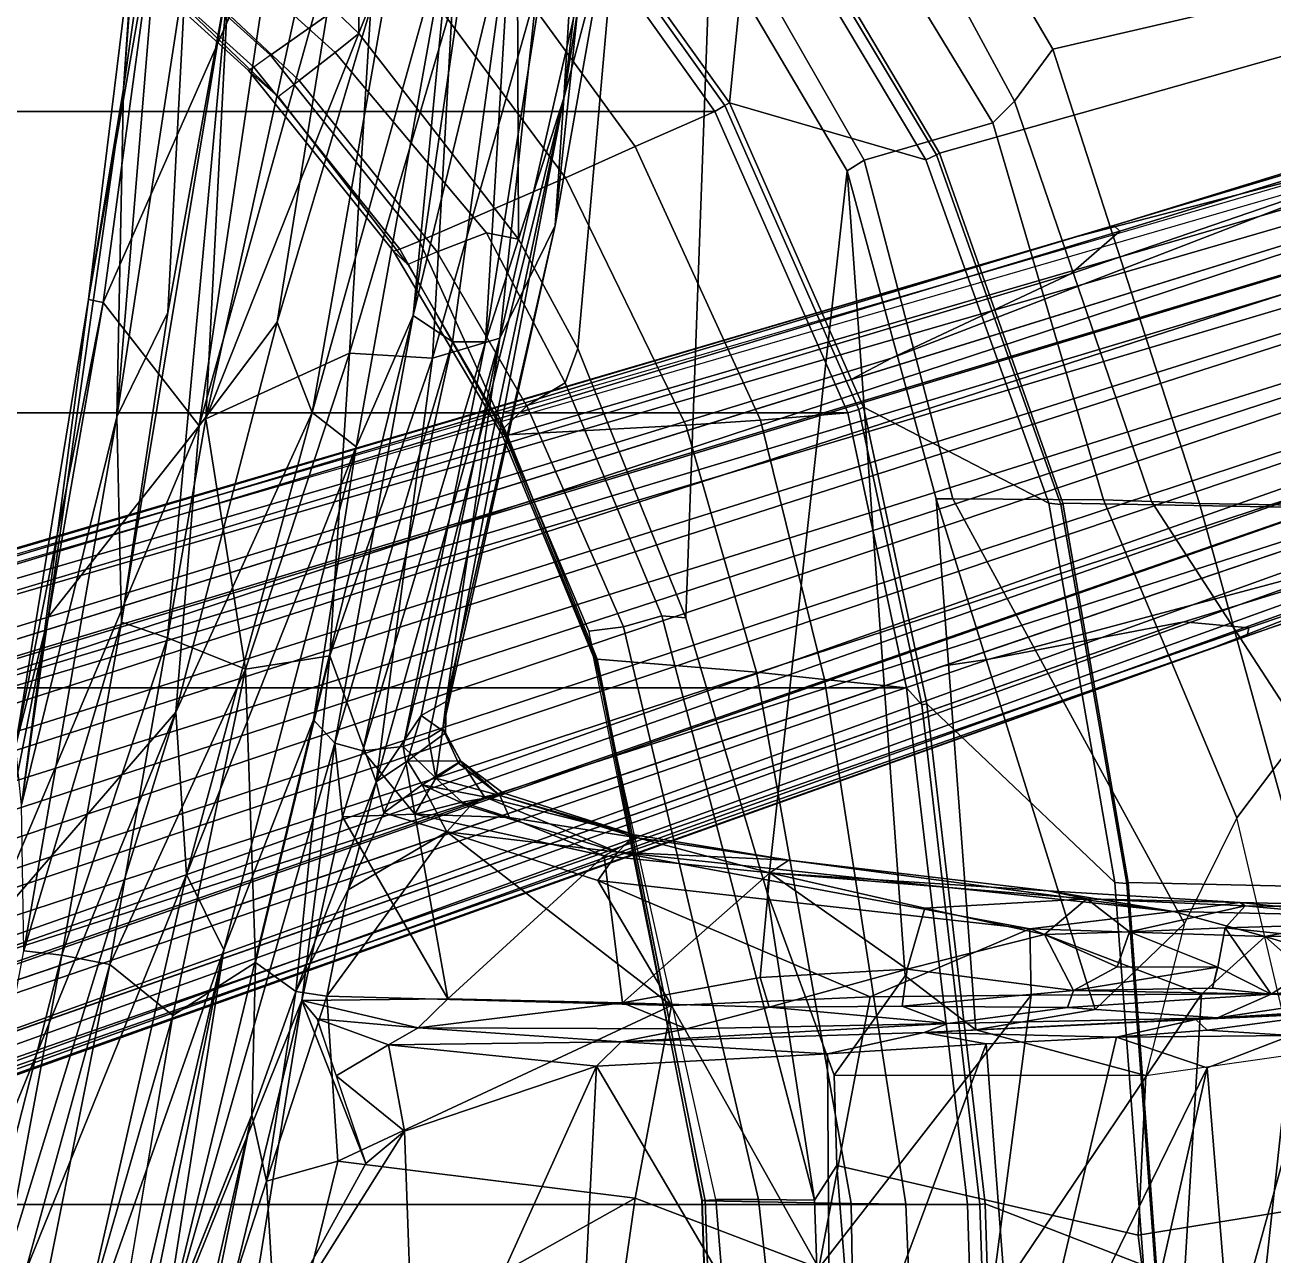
# Model space of a CAD drawing. Extents: x -14.5 to 14.5, y -12.2 to 16.5.
# Drawn here: x 6.492 to 9.949, y 0.867 to 4.273 of the extents above; entities that cross this region are included whole.
import ezdxf

# ---------------------------------------------------------------- set-up
doc = ezdxf.new("R2010")
doc.units = 0
doc.header["$MEASUREMENT"] = 0
for name, color, linetype in [('BASE', 253, 'Continuous'), ('FABRIC', 80, 'Continuous'), ('SEAT-CHASSIS', 253, 'Continuous'), ('SEAT-FRAME', 253, 'Continuous')]:
    doc.layers.add(name, color=color, linetype=linetype)

msp = doc.modelspace()

# ---------------------------------------------------------------- linework, layer by layer
at = {"layer": 'BASE'}
for points in [[(1.8056, 1.1079, 7.0339), (13.4938, 4.6436, 4.3934), (12.9834, 4.5899, 4.4664), (1.7533, 1.3264, 6.9168)], [(13.4925, 4.5277, 4.4344), (13.4938, 4.6436, 4.3934), (1.8056, 1.1079, 7.0339), (1.9523, 0.895, 7.085)], [(12.9834, 4.5899, 4.4664), (11.1579, 4.1057, 4.8039), (1.8899, 1.4063, 6.8442), (1.7533, 1.3264, 6.9168)], [(13.5515, 4.4038, 4.4405), (13.4925, 4.5277, 4.4344), (1.9523, 0.895, 7.085), (2.0197, 0.7853, 7.0973)], [(1.222, 0.7632, 4.5663), (12.3542, 4.423, 3.4417), (12.328, 4.2866, 3.356), (1.2637, 0.7159, 4.4404)], [(10.1613, 3.5437, 4.2331), (12.3542, 4.423, 3.4417), (1.222, 0.7632, 4.5663), (1.5852, 0.9892, 6.0103)], [(13.5515, 4.4038, 4.4405), (2.0197, 0.7853, 7.0973), (2.0956, 0.5519, 7.0973), (13.5519, 4.4026, 4.4405)], [(2.0956, 0.5519, 7.0973), (2.1056, 0.4235, 7.085), (13.577, 4.2677, 4.4344), (13.5519, 4.4026, 4.4405)], [(12.328, 4.2866, 3.356), (12.3551, 4.1518, 3.3008), (1.3389, 0.6206, 4.3723), (1.2637, 0.7159, 4.4404)], [(2.1056, 0.4235, 7.085), (2.112, 0.165, 7.0339), (13.6462, 4.1747, 4.3934), (13.577, 4.2677, 4.4344)], [(1.3389, 0.6206, 4.3723), (12.3551, 4.1518, 3.3008), (12.4004, 4.0291, 3.2861), (1.3935, 0.4528, 4.3723)], [(2.1981, -0.0425, 6.9168), (13.2017, 3.9181, 4.4664), (13.6462, 4.1747, 4.3934), (2.112, 0.165, 7.0339)], [(1.8899, 1.4063, 6.8442), (11.1579, 4.1057, 4.8039), (10.3987, 3.9255, 4.925), (1.8839, 1.4539, 6.7906)], [(1.3935, 0.4528, 4.3723), (12.4004, 4.0291, 3.2861), (12.4358, 3.9033, 3.3008), (1.448, 0.2849, 4.3723)], [(10.3753, 3.9213, 4.6919), (9.389, 3.5835, 4.902), (9.5247, 3.7019, 4.9223), (10.3657, 3.9612, 4.7335)], [(9.3923, 3.6833, 5.0656), (10.361, 3.9723, 4.8472), (10.3222, 3.9686, 4.7987), (9.5078, 3.7178, 4.9632)], [(9.3923, 3.6833, 5.0656), (10.1873, 3.8901, 4.9419), (10.361, 3.9723, 4.8472), (9.3923, 3.6833, 5.0656)], [(9.5247, 3.7019, 4.9223), (9.5078, 3.7178, 4.9632), (10.3222, 3.9686, 4.7987), (10.3657, 3.9612, 4.7335)], [(10.3987, 3.9255, 4.925), (1.8839, 1.4539, 6.7906), (1.8736, 1.4707, 6.7435), (10.1873, 3.8901, 4.9419)], [(2.1981, -0.0425, 6.9168), (2.3555, -0.0269, 6.8442), (11.4401, 3.2369, 4.8039), (13.2017, 3.9181, 4.4664)], [(8.8919, 3.3499, 4.9948), (10.3753, 3.9213, 4.6919), (10.1351, 3.7122, 4.6754), (8.7803, 3.2909, 4.9717)], [(8.8919, 3.3499, 4.9948), (8.8919, 3.3499, 4.9948), (9.389, 3.5835, 4.902), (10.3753, 3.9213, 4.6919)], [(12.4358, 3.9033, 3.3008), (12.4931, 3.7783, 3.356), (1.4431, 0.1637, 4.4404), (1.448, 0.2849, 4.3723)], [(1.8684, 1.4737, 6.6973), (1.8736, 1.4707, 6.7435), (10.1873, 3.8901, 4.9419), (9.3923, 3.6833, 5.0656)], [(1.4431, 0.1637, 4.4404), (12.4931, 3.7783, 3.356), (12.5945, 3.6833, 3.4417), (1.4372, 0.1008, 4.5663)], [(1.7203, 1.0954, 6.5155), (10.1351, 3.7122, 4.6754), (10.1721, 3.6408, 4.5612), (1.675, 1.0814, 6.3732)], [(9.5078, 3.7178, 4.9632), (3.0733, 1.8203, 6.4086), (1.8684, 1.4737, 6.6973), (9.3923, 3.6833, 5.0656)], [(4.0936, 2.1083, 6.1354), (3.0733, 1.8203, 6.4086), (9.5078, 3.7178, 4.9632), (4.6201, 2.2464, 5.9865)], [(4.6201, 2.2464, 5.9865), (9.5078, 3.7178, 4.9632), (9.5247, 3.7019, 4.9223), (4.5619, 2.2047, 5.9794)], [(4.5619, 2.2047, 5.9794), (9.5247, 3.7019, 4.9223), (9.389, 3.5835, 4.902), (5.6269, 2.4548, 5.7241)], [(12.5945, 3.6833, 3.4417), (10.3036, 3.1057, 4.2331), (1.8638, 0.1315, 6.0103), (1.4372, 0.1008, 4.5663)], [(10.1721, 3.6408, 4.5612), (10.1726, 3.586, 4.4356), (1.6792, 1.0333, 6.2321), (1.675, 1.0814, 6.3732)], [(1.6792, 1.0333, 6.2321), (10.1726, 3.586, 4.4356), (10.1613, 3.5437, 4.2331), (1.5852, 0.9892, 6.0103)], [(9.389, 3.5835, 4.902), (8.8919, 3.3499, 4.9948), (1.7533, 1.1584, 6.5345), (1.8648, 1.326, 6.5461)], [(1.7533, 1.1584, 6.5345), (8.8919, 3.3499, 4.9948), (8.7803, 3.2909, 4.9717), (1.7203, 1.0954, 6.5155)], [(2.3787, -0.0689, 6.7906), (10.72, 2.9364, 4.925), (11.4401, 3.2369, 4.8039), (2.3555, -0.0269, 6.8442)], [(1.8638, 0.1315, 6.0103), (10.3036, 3.1057, 4.2331), (10.3376, 3.0782, 4.4356), (1.9658, 0.151, 6.2321)], [(10.3376, 3.0782, 4.4356), (10.3694, 3.0335, 4.5612), (1.9907, 0.1097, 6.3732), (1.9658, 0.151, 6.2321)], [(1.9907, 0.1097, 6.3732), (10.3694, 3.0335, 4.5612), (10.3815, 2.954, 4.6754), (2.0356, 0.125, 6.5155)], [(9.0377, 2.4985, 4.9717), (10.3815, 2.954, 4.6754), (10.6987, 2.9261, 4.6919), (9.1627, 2.5164, 4.9948)], [(10.5282, 2.8407, 4.9419), (10.72, 2.9364, 4.925), (2.3787, -0.0689, 6.7906), (2.3802, -0.0885, 6.7435)], [(10.6987, 2.9261, 4.6919), (9.7022, 2.6196, 4.902), (9.1627, 2.5164, 4.9948)], [(10.7143, 2.8881, 4.7335), (9.8816, 2.6036, 4.9223), (9.7022, 2.6196, 4.902), (10.6987, 2.9261, 4.6919)], [(9.8772, 2.5808, 4.9632), (10.6835, 2.8566, 4.7987), (10.717, 2.8764, 4.8472), (9.7635, 2.5408, 5.0656)], [(9.7635, 2.5408, 5.0656), (10.717, 2.8764, 4.8472), (10.5282, 2.8407, 4.9419), (9.7635, 2.5408, 5.0656)], [(10.7143, 2.8881, 4.7335), (10.6835, 2.8566, 4.7987), (9.8772, 2.5808, 4.9632), (9.8816, 2.6036, 4.9223)], [(9.7635, 2.5408, 5.0656), (10.5282, 2.8407, 4.9419), (2.3802, -0.0885, 6.7435), (2.3778, -0.094, 6.6973)], [(9.1627, 2.5164, 4.9948), (9.7022, 2.6196, 4.902), (2.288, 0.0233, 6.5461), (2.0994, 0.0934, 6.5345)], [(5.9951, 1.3214, 5.7241), (9.7022, 2.6196, 4.902), (9.8816, 2.6036, 4.9223), (4.9865, 0.8977, 5.9794)], [(4.9865, 0.8977, 5.9794), (9.8816, 2.6036, 4.9223), (9.8772, 2.5808, 4.9632), (5.0581, 0.8983, 5.9865)], [(9.7635, 2.5408, 5.0656), (2.3778, -0.094, 6.6973), (3.5563, 0.3337, 6.4086), (9.8772, 2.5808, 4.9632)], [(5.0581, 0.8983, 5.9865), (9.8772, 2.5808, 4.9632), (3.5563, 0.3337, 6.4086), (4.5511, 0.7005, 6.1354)], [(2.0356, 0.125, 6.5155), (9.0377, 2.4985, 4.9717), (9.1627, 2.5164, 4.9948), (2.0994, 0.0934, 6.5345)]]:
    msp.add_3dface(points, dxfattribs=at)
at = {"layer": 'FABRIC'}
for points in [[(7.9159, 4.7159, 19.4146), (8.4025, 4.0328, 19.5618), (8.4305, 4.0502, 19.5299), (7.9342, 4.7445, 19.3806)], [(-8.4025, 4.0328, 19.5618), (8.4025, 4.0328, 19.5618), (7.9159, 4.7159, 19.4146), (-7.9159, 4.7159, 19.4146)], [(8.771, 3.199, 19.688), (8.8019, 3.2076, 19.656), (8.4305, 4.0502, 19.5299), (8.4025, 4.0328, 19.5618)], [(-8.4025, 4.0328, 19.5618), (-8.771, 3.199, 19.688), (8.771, 3.199, 19.688), (8.4025, 4.0328, 19.5618)], [(-8.9334, 2.4369, 19.7693), (8.9334, 2.4369, 19.7693), (8.771, 3.199, 19.688), (-8.771, 3.199, 19.688)], [(8.9761, 2.3906, 19.7422), (8.8019, 3.2076, 19.656), (8.771, 3.199, 19.688), (8.9334, 2.4369, 19.7693)], [(-8.9334, 2.4369, 19.7693), (-9.103, 1.0067, 19.8925), (9.103, 1.0067, 19.8925), (8.9334, 2.4369, 19.7693)], [(8.9761, 2.3906, 19.7422), (8.9334, 2.4369, 19.7693), (9.103, 1.0067, 19.8925), (9.1373, 1.0061, 19.8607)], [(-9.1419, -0.2199, 20), (9.1419, -0.2199, 20), (9.103, 1.0067, 19.8925), (-9.103, 1.0067, 19.8925)], [(9.1763, -0.2192, 19.968), (9.1373, 1.0061, 19.8607), (9.103, 1.0067, 19.8925), (9.1419, -0.2199, 20)]]:
    msp.add_3dface(points, dxfattribs=at)
at = {"layer": 'SEAT-CHASSIS'}
for points in [[(8.2032, 5.4644, 16.0664), (8.1928, 5.794, 16.156), (7.9846, 4.0699, 16.1781)], [(8.0552, 5.2209, 16.2125), (7.9846, 4.0699, 16.1781), (8.1928, 5.794, 16.156)], [(7.9846, 4.0699, 16.1781), (8.1031, 4.5207, 16.0487), (8.2032, 5.4644, 16.0664)], [(6.7652, 4.0973, 14.8542), (6.8049, 4.6244, 14.9826), (6.8535, 5.4014, 14.8705)], [(6.8535, 5.4014, 14.8705), (6.9015, 5.0605, 14.7529), (6.7652, 4.0973, 14.8542)], [(8.0552, 5.2209, 16.2125), (7.8398, 4.5922, 16.2489), (7.7676, 3.3951, 16.294)], [(7.7676, 3.3951, 16.294), (7.9846, 4.0699, 16.1781), (8.0552, 5.2209, 16.2125)], [(6.9015, 5.0605, 14.7529), (6.7466, 3.1879, 14.797), (6.7652, 4.0973, 14.8542)], [(6.9383, 4.4415, 14.7054), (6.7466, 3.1879, 14.797), (6.9015, 5.0605, 14.7529)], [(6.8049, 4.6244, 14.9826), (6.6686, 3.513, 15.0047), (6.8561, 4.5848, 15.1043)], [(6.6686, 3.513, 15.0047), (6.8049, 4.6244, 14.9826), (6.7652, 4.0973, 14.8542)], [(7.3773, 4.6035, 15.5436), (7.186, 4.584, 15.3452), (6.9751, 3.1627, 15.4495)], [(6.9751, 3.1627, 15.4495), (7.1908, 3.4495, 15.6245), (7.3773, 4.6035, 15.5436)], [(7.1908, 3.4495, 15.6245), (7.5341, 4.6032, 15.7859), (7.3773, 4.6035, 15.5436)], [(7.1908, 3.4495, 15.6245), (7.288, 3.1995, 15.8899), (7.5341, 4.6032, 15.7859)], [(7.6754, 4.5878, 16.1345), (7.5341, 4.6032, 15.7859), (7.288, 3.1995, 15.8899)], [(7.7327, 4.6021, 16.1969), (7.5674, 3.4685, 16.2858), (7.8398, 4.5922, 16.2489)], [(7.5674, 3.4685, 16.2858), (7.7327, 4.6021, 16.1969), (7.6754, 4.5878, 16.1345)], [(6.8561, 4.5848, 15.1043), (6.6686, 3.513, 15.0047), (6.7093, 3.5044, 15.1393)], [(6.8561, 4.5848, 15.1043), (6.7093, 3.5044, 15.1393), (7.186, 4.584, 15.3452)], [(6.7093, 3.5044, 15.1393), (6.9751, 3.1627, 15.4495), (7.186, 4.584, 15.3452)], [(7.4095, 3.1044, 16.2329), (7.6754, 4.5878, 16.1345), (7.288, 3.1995, 15.8899)], [(7.5674, 3.4685, 16.2858), (7.6754, 4.5878, 16.1345), (7.4095, 3.1044, 16.2329)], [(7.8398, 4.5922, 16.2489), (7.5674, 3.4685, 16.2858), (7.6766, 3.395, 16.3153)], [(7.8398, 4.5922, 16.2489), (7.6766, 3.395, 16.3153), (7.7676, 3.3951, 16.294)], [(7.2907, 4.5324, 14.7888), (6.9933, 3.182, 14.81), (7.0565, 4.4115, 14.6929)], [(7.2907, 4.5324, 14.7888), (7.4508, 4.3358, 14.9264), (6.9933, 3.182, 14.81)], [(8.0282, 4.3633, 15.782), (8.1031, 4.5207, 16.0487), (7.961, 3.7176, 16.0867)], [(7.961, 3.7176, 16.0867), (8.1031, 4.5207, 16.0487), (7.9846, 4.0699, 16.1781)], [(6.9383, 4.4415, 14.7054), (6.8884, 3.4765, 14.7477), (6.7466, 3.1879, 14.797)], [(6.8884, 3.4765, 14.7477), (6.9383, 4.4415, 14.7054), (7.0565, 4.4115, 14.6929)], [(6.8873, 2.5753, 14.8826), (6.7597, 2.6188, 14.8275), (7.0565, 4.4115, 14.6929)], [(6.8884, 3.4765, 14.7477), (7.0565, 4.4115, 14.6929), (6.7597, 2.6188, 14.8275)], [(6.9933, 3.182, 14.81), (6.8873, 2.5753, 14.8826), (7.0565, 4.4115, 14.6929)], [(7.6768, 4.3348, 15.1373), (7.9096, 4.3706, 15.4734), (7.6209, 3.3498, 15.4059)], [(7.8072, 3.4058, 15.7511), (7.6209, 3.3498, 15.4059), (7.9096, 4.3706, 15.4734)], [(7.9096, 4.3706, 15.4734), (8.0282, 4.3633, 15.782), (7.8072, 3.4058, 15.7511)], [(7.961, 3.7176, 16.0867), (7.8072, 3.4058, 15.7511), (8.0282, 4.3633, 15.782)], [(7.4508, 4.3358, 14.9264), (7.3909, 3.3643, 15.1047), (6.9933, 3.182, 14.81)], [(7.4508, 4.3358, 14.9264), (7.6768, 4.3348, 15.1373), (7.3909, 3.3643, 15.1047)], [(7.6768, 4.3348, 15.1373), (7.6209, 3.3498, 15.4059), (7.3909, 3.3643, 15.1047)], [(6.7466, 3.1879, 14.797), (6.4828, 2.1128, 14.9856), (6.7652, 4.0973, 14.8542)], [(6.7652, 4.0973, 14.8542), (6.4828, 2.1128, 14.9856), (6.6686, 3.513, 15.0047)], [(7.9846, 4.0699, 16.1781), (7.7676, 3.3951, 16.294), (7.5398, 2.2752, 16.4007)], [(7.9846, 4.0699, 16.1781), (7.5398, 2.2752, 16.4007), (7.6101, 2.2987, 16.342)], [(7.6101, 2.2987, 16.342), (7.6499, 2.3238, 16.2672), (7.9846, 4.0699, 16.1781)], [(7.961, 3.7176, 16.0867), (7.9846, 4.0699, 16.1781), (7.6499, 2.3238, 16.2672)], [(7.6499, 2.3238, 16.2672), (7.6587, 2.3994, 16.1505), (7.961, 3.7176, 16.0867)], [(7.961, 3.7176, 16.0867), (7.6587, 2.3994, 16.1505), (7.8072, 3.4058, 15.7511)], [(6.6686, 3.513, 15.0047), (6.4656, 2.276, 15.0906), (6.7093, 3.5044, 15.1393)], [(6.4656, 2.276, 15.0906), (6.6686, 3.513, 15.0047), (6.4828, 2.1128, 14.9856)], [(6.4656, 2.276, 15.0906), (6.5572, 2.634, 15.2024), (6.7093, 3.5044, 15.1393)], [(6.7093, 3.5044, 15.1393), (6.5572, 2.634, 15.2024), (6.9751, 3.1627, 15.4495)], [(6.8884, 3.4765, 14.7477), (6.7597, 2.6188, 14.8275), (6.7466, 3.1879, 14.797)], [(7.2914, 2.349, 16.369), (7.3506, 2.2839, 16.415), (7.5674, 3.4685, 16.2858)], [(7.4095, 3.1044, 16.2329), (7.2914, 2.349, 16.369), (7.5674, 3.4685, 16.2858)], [(7.3506, 2.2839, 16.415), (7.6766, 3.395, 16.3153), (7.5674, 3.4685, 16.2858)], [(7.1908, 3.4495, 15.6245), (6.9101, 2.3696, 15.6762), (7.288, 3.1995, 15.8899)], [(7.1908, 3.4495, 15.6245), (6.9751, 3.1627, 15.4495), (6.9101, 2.3696, 15.6762)], [(7.4279, 2.2631, 16.4319), (7.6766, 3.395, 16.3153), (7.3506, 2.2839, 16.415)], [(7.5398, 2.2752, 16.4007), (7.7676, 3.3951, 16.294), (7.4279, 2.2631, 16.4319)], [(7.4279, 2.2631, 16.4319), (7.7676, 3.3951, 16.294), (7.6766, 3.395, 16.3153)], [(7.4651, 2.1773, 15.7797), (7.8072, 3.4058, 15.7511), (7.59, 2.3607, 15.9555)], [(7.8072, 3.4058, 15.7511), (7.4651, 2.1773, 15.7797), (7.6209, 3.3498, 15.4059)], [(7.59, 2.3607, 15.9555), (7.8072, 3.4058, 15.7511), (7.6587, 2.3994, 16.1505)], [(7.3909, 3.3643, 15.1047), (7.1027, 2.4892, 15.0992), (6.9933, 3.182, 14.81)], [(7.3909, 3.3643, 15.1047), (7.3363, 2.5258, 15.3601), (7.1027, 2.4892, 15.0992)], [(7.3909, 3.3643, 15.1047), (7.6209, 3.3498, 15.4059), (7.3363, 2.5258, 15.3601)], [(7.4651, 2.1773, 15.7797), (7.3363, 2.5258, 15.3601), (7.6209, 3.3498, 15.4059)], [(6.7466, 3.1879, 14.797), (6.4892, 1.7092, 14.9728), (6.4828, 2.1128, 14.9856)], [(6.7597, 2.6188, 14.8275), (6.4892, 1.7092, 14.9728), (6.7466, 3.1879, 14.797)], [(6.9933, 3.182, 14.81), (7.1027, 2.4892, 15.0992), (6.8873, 2.5753, 14.8826)], [(7.288, 3.1995, 15.8899), (6.9101, 2.3696, 15.6762), (6.9394, 1.9204, 15.9649)], [(7.288, 3.1995, 15.8899), (6.9394, 1.9204, 15.9649), (7.4095, 3.1044, 16.2329)], [(6.9101, 2.3696, 15.6762), (6.9751, 3.1627, 15.4495), (6.3844, 1.7638, 15.2946)], [(6.5572, 2.634, 15.2024), (6.3844, 1.7638, 15.2946), (6.9751, 3.1627, 15.4495)], [(7.4095, 3.1044, 16.2329), (6.9394, 1.9204, 15.9649), (7.0431, 1.7119, 16.3297)], [(7.2914, 2.349, 16.369), (7.4095, 3.1044, 16.2329), (7.0431, 1.7119, 16.3297)], [(6.5572, 2.634, 15.2024), (6.4656, 2.276, 15.0906), (6.3844, 1.7638, 15.2946)], [(6.7597, 2.6188, 14.8275), (6.5945, 1.6971, 14.9493), (6.4892, 1.7092, 14.9728)], [(6.5945, 1.6971, 14.9493), (6.7597, 2.6188, 14.8275), (6.8873, 2.5753, 14.8826)], [(6.8873, 2.5753, 14.8826), (6.7273, 1.6707, 15.0171), (6.5945, 1.6971, 14.9493)], [(6.8873, 2.5753, 14.8826), (7.1027, 2.4892, 15.0992), (6.7273, 1.6707, 15.0171)], [(7.1027, 2.4892, 15.0992), (7.3363, 2.5258, 15.3601), (7.131, 1.6765, 15.4809)], [(7.2422, 1.5964, 15.7116), (7.131, 1.6765, 15.4809), (7.3363, 2.5258, 15.3601)], [(7.2422, 1.5964, 15.7116), (7.3363, 2.5258, 15.3601), (7.4651, 2.1773, 15.7797)], [(6.9019, 1.5295, 15.2526), (6.7273, 1.6707, 15.0171), (7.1027, 2.4892, 15.0992)], [(7.131, 1.6765, 15.4809), (6.9019, 1.5295, 15.2526), (7.1027, 2.4892, 15.0992)], [(7.6587, 2.3994, 16.1505), (7.6573, 2.3122, 16.1491), (7.59, 2.3607, 15.9555)], [(7.6573, 2.3122, 16.1491), (7.6587, 2.3994, 16.1505), (7.6499, 2.3238, 16.2672)], [(6.3844, 1.7638, 15.2946), (6.0584, 0.2797, 15.5071), (6.9101, 2.3696, 15.6762)], [(6.2476, 0.2155, 15.8591), (6.9101, 2.3696, 15.6762), (6.0584, 0.2797, 15.5071)], [(6.9394, 1.9204, 15.9649), (6.9101, 2.3696, 15.6762), (6.2476, 0.2155, 15.8591)], [(7.59, 2.3607, 15.9555), (7.5521, 2.2355, 15.904), (7.4651, 2.1773, 15.7797)], [(7.5521, 2.2355, 15.904), (7.59, 2.3607, 15.9555), (7.6573, 2.3122, 16.1491)], [(7.2914, 2.349, 16.369), (6.8698, 0.6035, 16.6449), (7.3506, 2.2839, 16.415)], [(7.0431, 1.7119, 16.3297), (6.8698, 0.6035, 16.6449), (7.2914, 2.349, 16.369)], [(7.6101, 2.2987, 16.342), (7.6299, 2.1872, 16.3929), (7.6499, 2.3238, 16.2672)], [(7.6931, 2.229, 16.2906), (7.6499, 2.3238, 16.2672), (7.6299, 2.1872, 16.3929)], [(7.6499, 2.3238, 16.2672), (7.6993, 2.2342, 16.1599), (7.6573, 2.3122, 16.1491)], [(7.6931, 2.229, 16.2906), (7.6993, 2.2342, 16.1599), (7.6499, 2.3238, 16.2672)], [(7.2594, 1.571, 16.5224), (7.3506, 2.2839, 16.415), (6.8698, 0.6035, 16.6449)], [(7.3506, 2.2839, 16.415), (7.2594, 1.571, 16.5224), (7.3721, 2.0804, 16.4538)], [(7.3506, 2.2839, 16.415), (7.3721, 2.0804, 16.4538), (7.4279, 2.2631, 16.4319)], [(7.6101, 2.2987, 16.342), (7.5398, 2.2752, 16.4007), (7.6299, 2.1872, 16.3929)], [(7.6993, 2.2342, 16.1599), (7.5521, 2.2355, 15.904), (7.6573, 2.3122, 16.1491)], [(7.4279, 2.2631, 16.4319), (7.3721, 2.0804, 16.4538), (7.5718, 2.0878, 16.4579)], [(7.5398, 2.2752, 16.4007), (7.4279, 2.2631, 16.4319), (7.5718, 2.0878, 16.4579)], [(7.5718, 2.0878, 16.4579), (7.6299, 2.1872, 16.3929), (7.5398, 2.2752, 16.4007)], [(7.4858, 2.0913, 15.8288), (7.4651, 2.1773, 15.7797), (7.5521, 2.2355, 15.904)], [(7.592, 2.169, 15.9274), (7.4858, 2.0913, 15.8288), (7.5521, 2.2355, 15.904)], [(7.5521, 2.2355, 15.904), (7.6993, 2.2342, 16.1599), (7.592, 2.169, 15.9274)], [(7.6993, 2.2342, 16.1599), (7.7648, 2.1353, 16.0911), (7.592, 2.169, 15.9274)], [(7.8079, 2.139, 16.3158), (7.6931, 2.229, 16.2906), (7.6299, 2.1872, 16.3929)], [(7.6993, 2.2342, 16.1599), (7.6931, 2.229, 16.2906), (7.8079, 2.139, 16.3158)], [(7.7648, 2.1353, 16.0911), (7.6993, 2.2342, 16.1599), (7.8158, 2.1464, 16.2145)], [(7.6993, 2.2342, 16.1599), (7.8079, 2.139, 16.3158), (7.8158, 2.1464, 16.2145)], [(7.7027, 2.1209, 16.4147), (7.6299, 2.1872, 16.3929), (7.5718, 2.0878, 16.4579)], [(7.8079, 2.139, 16.3158), (7.6299, 2.1872, 16.3929), (7.7027, 2.1209, 16.4147)], [(7.3871, 1.8776, 15.7761), (7.2422, 1.5964, 15.7116), (7.4651, 2.1773, 15.7797)], [(7.3871, 1.8776, 15.7761), (7.4651, 2.1773, 15.7797), (7.4858, 2.0913, 15.8288)], [(7.6609, 2.0381, 15.9101), (7.4858, 2.0913, 15.8288), (7.592, 2.169, 15.9274)], [(7.6609, 2.0381, 15.9101), (7.592, 2.169, 15.9274), (7.724, 2.1083, 16.0029)], [(7.7648, 2.1353, 16.0911), (7.724, 2.1083, 16.0029), (7.592, 2.169, 15.9274)], [(7.8158, 2.1464, 16.2145), (8.18, 2.0299, 16.285), (7.7648, 2.1353, 16.0911)], [(7.8158, 2.1464, 16.2145), (7.8079, 2.139, 16.3158), (8.18, 2.0299, 16.285)], [(7.8343, 2.0785, 16.4167), (7.7027, 2.1209, 16.4147), (7.5718, 2.0878, 16.4579)], [(7.7027, 2.1209, 16.4147), (7.8343, 2.0785, 16.4167), (7.8079, 2.139, 16.3158)], [(8.1344, 1.9824, 16.1072), (7.724, 2.1083, 16.0029), (7.7648, 2.1353, 16.0911)], [(8.1344, 1.9824, 16.1072), (7.7648, 2.1353, 16.0911), (8.18, 2.0299, 16.285)], [(7.8079, 2.139, 16.3158), (7.8343, 2.0785, 16.4167), (8.1892, 2.0216, 16.3997)], [(7.8079, 2.139, 16.3158), (8.1892, 2.0216, 16.3997), (8.18, 2.0299, 16.285)], [(7.6635, 1.5763, 16.5463), (7.3721, 2.0804, 16.4538), (7.2594, 1.571, 16.5224)], [(7.5718, 2.0878, 16.4579), (7.3721, 2.0804, 16.4538), (7.6635, 1.5763, 16.5463)], [(7.4858, 2.0913, 15.8288), (7.6609, 2.0381, 15.9101), (7.3871, 1.8776, 15.7761)], [(7.6635, 1.5763, 16.5463), (8.0969, 1.9716, 16.5295), (7.5718, 2.0878, 16.4579)], [(7.5718, 2.0878, 16.4579), (8.0969, 1.9716, 16.5295), (7.8343, 2.0785, 16.4167)], [(7.6609, 2.0381, 15.9101), (7.724, 2.1083, 16.0029), (8.1344, 1.9824, 16.1072)], [(7.8343, 2.0785, 16.4167), (8.0969, 1.9716, 16.5295), (8.1892, 2.0216, 16.3997)], [(8.2832, 1.5579, 16.0064), (7.3282, 1.5831, 15.7832), (7.6609, 2.0381, 15.9101)], [(7.3871, 1.8776, 15.7761), (7.6609, 2.0381, 15.9101), (7.3282, 1.5831, 15.7832)], [(8.0789, 1.9035, 16.0082), (8.2832, 1.5579, 16.0064), (7.6609, 2.0381, 15.9101)], [(8.1344, 1.9824, 16.1072), (8.0789, 1.9035, 16.0082), (7.6609, 2.0381, 15.9101)], [(8.1892, 2.0216, 16.3997), (8.0969, 1.9716, 16.5295), (8.5557, 1.9245, 16.6194)], [(8.18, 2.0299, 16.285), (8.6082, 1.9598, 16.43), (8.1344, 1.9824, 16.1072)], [(8.1892, 2.0216, 16.3997), (8.6082, 1.9598, 16.43), (8.18, 2.0299, 16.285)], [(8.1892, 2.0216, 16.3997), (8.5557, 1.9245, 16.6194), (8.6082, 1.9598, 16.43)], [(7.6635, 1.5763, 16.5463), (8.1471, 1.5646, 16.6171), (8.0969, 1.9716, 16.5295)], [(9.2751, 1.7702, 16.403), (8.0789, 1.9035, 16.0082), (8.1344, 1.9824, 16.1072)], [(8.5557, 1.9245, 16.6194), (8.0969, 1.9716, 16.5295), (8.1471, 1.5646, 16.6171)], [(8.6082, 1.9598, 16.43), (9.6735, 1.8174, 16.6862), (8.1344, 1.9824, 16.1072)], [(9.6735, 1.8174, 16.6862), (9.2751, 1.7702, 16.403), (8.1344, 1.9824, 16.1072)], [(9.3259, 1.8754, 16.6981), (8.6082, 1.9598, 16.43), (8.5557, 1.9245, 16.6194)], [(9.6735, 1.8174, 16.6862), (8.6082, 1.9598, 16.43), (9.3259, 1.8754, 16.6981)], [(6.2476, 0.2155, 15.8591), (6.6116, 0.4847, 16.3184), (6.9394, 1.9204, 15.9649)], [(7.0431, 1.7119, 16.3297), (6.9394, 1.9204, 15.9649), (6.6116, 0.4847, 16.3184)], [(9.2751, 1.7702, 16.403), (8.8328, 1.582, 16.1725), (8.0789, 1.9035, 16.0082)], [(8.8328, 1.582, 16.1725), (8.2832, 1.5579, 16.0064), (8.0789, 1.9035, 16.0082)], [(8.1471, 1.5646, 16.6171), (8.5285, 1.6349, 16.673), (8.5557, 1.9245, 16.6194)], [(8.5557, 1.9245, 16.6194), (8.5285, 1.6349, 16.673), (8.9358, 1.6586, 16.782)], [(8.5557, 1.9245, 16.6194), (8.9358, 1.6586, 16.782), (8.985, 1.8273, 16.7531)], [(9.4332, 1.853, 16.8367), (9.3259, 1.8754, 16.6981), (8.5557, 1.9245, 16.6194)], [(8.5557, 1.9245, 16.6194), (8.985, 1.8273, 16.7531), (9.4332, 1.853, 16.8367)], [(7.3282, 1.5831, 15.7832), (7.2422, 1.5964, 15.7116), (7.3871, 1.8776, 15.7761)], [(9.3259, 1.8754, 16.6981), (9.8566, 1.8429, 16.9237), (9.6735, 1.8174, 16.6862)], [(9.4332, 1.853, 16.8367), (9.8566, 1.8429, 16.9237), (9.3259, 1.8754, 16.6981)], [(9.4332, 1.853, 16.8367), (8.985, 1.8273, 16.7531), (9.3162, 1.7541, 16.897)], [(9.3162, 1.7541, 16.897), (9.5518, 1.7611, 16.9908), (9.4332, 1.853, 16.8367)], [(9.5518, 1.7611, 16.9908), (9.8722, 1.8334, 17.0331), (9.4332, 1.853, 16.8367)], [(9.8722, 1.8334, 17.0331), (9.8566, 1.8429, 16.9237), (9.4332, 1.853, 16.8367)], [(9.8162, 1.773, 17.1213), (9.8722, 1.8334, 17.0331), (9.5518, 1.7611, 16.9908)], [(9.6735, 1.8174, 16.6862), (9.8566, 1.8429, 16.9237), (10.2203, 1.806, 17.0722)], [(10.3622, 1.7886, 17.5223), (9.8722, 1.8334, 17.0331), (9.8162, 1.773, 17.1213)], [(10.2203, 1.806, 17.0722), (9.8566, 1.8429, 16.9237), (10.4359, 1.8293, 17.3681)], [(10.4359, 1.8293, 17.3681), (9.8566, 1.8429, 16.9237), (9.8722, 1.8334, 17.0331)], [(9.8722, 1.8334, 17.0331), (10.3622, 1.7886, 17.5223), (10.4163, 1.825, 17.4678)], [(9.8722, 1.8334, 17.0331), (10.4163, 1.825, 17.4678), (10.4359, 1.8293, 17.3681)], [(8.985, 1.8273, 16.7531), (8.9358, 1.6586, 16.782), (9.3162, 1.7541, 16.897)], [(9.2751, 1.7702, 16.403), (9.6735, 1.8174, 16.6862), (9.927, 1.7487, 16.7661)], [(10.2203, 1.806, 17.0722), (9.927, 1.7487, 16.7661), (9.6735, 1.8174, 16.6862)], [(10.2203, 1.806, 17.0722), (10.5748, 1.7512, 17.3154), (9.927, 1.7487, 16.7661)], [(9.2751, 1.7702, 16.403), (9.2792, 1.586, 16.3565), (8.8328, 1.582, 16.1725)], [(9.7508, 1.5887, 16.6092), (9.2792, 1.586, 16.3565), (9.2751, 1.7702, 16.403)], [(9.927, 1.7487, 16.7661), (9.7508, 1.5887, 16.6092), (9.2751, 1.7702, 16.403)], [(9.5518, 1.7611, 16.9908), (9.7961, 1.6636, 17.1748), (9.8162, 1.773, 17.1213)], [(9.7961, 1.6636, 17.1748), (9.9434, 1.589, 17.3283), (9.8162, 1.773, 17.1213)], [(10.3622, 1.7886, 17.5223), (9.8162, 1.773, 17.1213), (10.17, 1.736, 17.4209)], [(9.8162, 1.773, 17.1213), (9.9434, 1.589, 17.3283), (10.17, 1.736, 17.4209)], [(8.9358, 1.6586, 16.782), (9.3967, 1.5995, 16.9842), (9.3162, 1.7541, 16.897)], [(9.5518, 1.7611, 16.9908), (9.3162, 1.7541, 16.897), (9.5176, 1.6647, 17.0153)], [(9.3967, 1.5995, 16.9842), (9.5176, 1.6647, 17.0153), (9.3162, 1.7541, 16.897)], [(9.5176, 1.6647, 17.0153), (9.7961, 1.6636, 17.1748), (9.5518, 1.7611, 16.9908)], [(9.927, 1.7487, 16.7661), (10.1047, 1.5906, 16.8473), (9.7508, 1.5887, 16.6092)], [(10.5748, 1.7512, 17.3154), (10.434, 1.5941, 17.1188), (9.927, 1.7487, 16.7661)], [(10.434, 1.5941, 17.1188), (10.1047, 1.5906, 16.8473), (9.927, 1.7487, 16.7661)], [(10.17, 1.736, 17.4209), (9.9434, 1.589, 17.3283), (10.2995, 1.6299, 17.6113)], [(6.4892, 1.7092, 14.9728), (6.5945, 1.6971, 14.9493), (6.1966, 0.1426, 15.225)], [(6.2991, 0.1169, 15.2352), (6.1966, 0.1426, 15.225), (6.5945, 1.6971, 14.9493)], [(6.7273, 1.6707, 15.0171), (6.2991, 0.1169, 15.2352), (6.5945, 1.6971, 14.9493)], [(6.6116, 0.4847, 16.3184), (6.438, -0.8756, 16.853), (7.0431, 1.7119, 16.3297)], [(6.5156, -0.8934, 16.9344), (7.0431, 1.7119, 16.3297), (6.438, -0.8756, 16.853)], [(6.8698, 0.6035, 16.6449), (7.0431, 1.7119, 16.3297), (6.5156, -0.8934, 16.9344)], [(6.9019, 1.5295, 15.2526), (6.2336, -0.7952, 15.497), (6.7273, 1.6707, 15.0171)], [(6.7273, 1.6707, 15.0171), (6.2336, -0.7952, 15.497), (6.2991, 0.1169, 15.2352)], [(7.131, 1.6765, 15.4809), (7.2422, 1.5964, 15.7116), (7.1207, 1.2551, 15.7038)], [(9.5176, 1.6647, 17.0153), (9.3967, 1.5995, 16.9842), (9.7952, 1.6636, 17.1743)], [(9.7814, 1.6052, 17.2008), (9.7952, 1.6636, 17.1743), (9.3967, 1.5995, 16.9842)], [(9.7814, 1.6052, 17.2008), (9.9434, 1.589, 17.3283), (9.7961, 1.6636, 17.1748)], [(8.5285, 1.6349, 16.673), (8.1471, 1.5646, 16.6171), (8.5532, 1.5532, 16.721)], [(8.9353, 1.6586, 16.7818), (8.5285, 1.6349, 16.673), (8.5532, 1.5532, 16.721)], [(8.9353, 1.6586, 16.7818), (8.5532, 1.5532, 16.721), (8.9217, 1.5553, 16.8356)], [(9.3967, 1.5995, 16.9842), (8.9358, 1.6586, 16.782), (8.9217, 1.5553, 16.8356)], [(10.2995, 1.6299, 17.6113), (9.9434, 1.589, 17.3283), (10.1562, 1.5765, 17.5497)], [(7.161, 1.071, 15.7918), (7.1207, 1.2551, 15.7038), (7.2427, 1.5961, 15.7121)], [(7.161, 1.071, 15.7918), (7.2427, 1.5961, 15.7121), (7.3282, 1.5831, 15.7832)], [(9.3793, 1.5518, 17.029), (9.3967, 1.5995, 16.9842), (8.9217, 1.5553, 16.8356)], [(9.3967, 1.5995, 16.9842), (9.3793, 1.5518, 17.029), (9.9434, 1.589, 17.3283)], [(9.3967, 1.5995, 16.9842), (9.9434, 1.589, 17.3283), (9.7814, 1.6052, 17.2008)], [(9.6519, -0.0399, 16.7762), (9.7508, 1.5887, 16.6092), (10.1047, 1.5906, 16.8473)], [(10.1047, 1.5906, 16.8473), (10.0125, -0.0135, 16.9926), (9.6519, -0.0399, 16.7762)], [(6.7691, -0.4416, 16.8833), (7.0826, 0.4773, 16.7045), (7.2594, 1.571, 16.5224)], [(6.8698, 0.6035, 16.6449), (6.7691, -0.4416, 16.8833), (7.2594, 1.571, 16.5224)], [(7.4359, 1.1204, 16.6093), (7.2594, 1.571, 16.5224), (7.0826, 0.4773, 16.7045)], [(7.3589, 1.1266, 15.8486), (7.161, 1.071, 15.7918), (7.3282, 1.5831, 15.7832)], [(7.5811, 1.4953, 16.6044), (7.6635, 1.5763, 16.5463), (7.2594, 1.571, 16.5224)], [(7.3013, 1.5205, 16.5396), (7.5811, 1.4953, 16.6044), (7.2594, 1.571, 16.5224)], [(7.4359, 1.1204, 16.6093), (7.3013, 1.5205, 16.5396), (7.2594, 1.571, 16.5224)], [(7.3589, 1.1266, 15.8486), (7.3282, 1.5831, 15.7832), (8.2832, 1.5579, 16.0064)], [(7.3589, 1.1266, 15.8486), (8.2832, 1.5579, 16.0064), (8.1823, 1.0242, 16.0446)], [(7.5811, 1.4953, 16.6044), (8.1471, 1.5646, 16.6171), (7.6635, 1.5763, 16.5463)], [(8.1471, 1.5646, 16.6171), (7.5811, 1.4953, 16.6044), (8.3248, 1.4925, 16.7527)], [(8.3248, 1.4925, 16.7527), (8.5532, 1.5532, 16.721), (8.1471, 1.5646, 16.6171)], [(8.1823, 1.0242, 16.0446), (8.2832, 1.5579, 16.0064), (8.6911, 0.8304, 16.2228)], [(8.6911, 0.8304, 16.2228), (8.2832, 1.5579, 16.0064), (8.8328, 1.582, 16.1725)], [(8.8328, 1.582, 16.1725), (9.2792, 1.586, 16.3565), (8.6911, 0.8304, 16.2228)], [(9.1652, 0.7204, 16.4275), (8.6911, 0.8304, 16.2228), (9.2792, 1.586, 16.3565)], [(9.7508, 1.5887, 16.6092), (9.6519, -0.0407, 16.7763), (9.1652, 0.7204, 16.4275)], [(9.1652, 0.7204, 16.4275), (9.2792, 1.586, 16.3565), (9.7508, 1.5887, 16.6092)], [(9.9434, 1.589, 17.3283), (9.3793, 1.5518, 17.029), (9.7947, 1.5231, 17.4043)], [(10.1562, 1.5765, 17.5497), (9.9434, 1.589, 17.3283), (9.7947, 1.5231, 17.4043)], [(10.654, 1.5758, 18.2847), (10.1562, 1.5765, 17.5497), (9.7947, 1.5231, 17.4043)], [(9.7947, 1.5231, 17.4043), (10.1204, 1.5363, 17.8918), (10.654, 1.5758, 18.2847)], [(6.9019, 1.5295, 15.2526), (6.6608, 0.1047, 15.6319), (6.2336, -0.7952, 15.497)], [(8.3248, 1.4925, 16.7527), (9.0479, 1.5076, 16.9604), (8.5532, 1.5532, 16.721)], [(9.0479, 1.5076, 16.9604), (8.9217, 1.5553, 16.8356), (8.5532, 1.5532, 16.721)], [(8.9217, 1.5553, 16.8356), (9.0479, 1.5076, 16.9604), (9.3793, 1.5518, 17.029)], [(9.7947, 1.5231, 17.4043), (8.9831, 1.4831, 17.1254), (9.7355, 1.5186, 17.529)], [(8.9831, 1.4831, 17.1254), (9.7947, 1.5231, 17.4043), (9.0479, 1.5076, 16.9604)], [(9.0479, 1.5076, 16.9604), (9.7947, 1.5231, 17.4043), (9.3793, 1.5518, 17.029)], [(10.1204, 1.5363, 17.8918), (9.7947, 1.5231, 17.4043), (9.7355, 1.5186, 17.529)], [(9.7667, 1.4891, 17.6187), (10.1204, 1.5363, 17.8918), (9.7355, 1.5186, 17.529)], [(9.7667, 1.4891, 17.6187), (9.9989, 1.4743, 17.8285), (10.1204, 1.5363, 17.8918)], [(7.3543, 1.3631, 16.567), (7.4992, 1.4488, 16.615), (7.3013, 1.5205, 16.5396)], [(7.3013, 1.5205, 16.5396), (7.4992, 1.4488, 16.615), (7.5811, 1.4953, 16.6044)], [(7.5811, 1.4953, 16.6044), (7.4992, 1.4488, 16.615), (8.1433, 1.457, 16.8108)], [(8.1433, 1.457, 16.8108), (8.3248, 1.4925, 16.7527), (7.5811, 1.4953, 16.6044)], [(9.0479, 1.5076, 16.9604), (8.1433, 1.457, 16.8108), (8.9831, 1.4831, 17.1254)], [(9.0479, 1.5076, 16.9604), (8.3248, 1.4925, 16.7527), (8.1433, 1.457, 16.8108)], [(8.9831, 1.4831, 17.1254), (9.5152, 1.4701, 17.4505), (9.7355, 1.5186, 17.529)], [(9.7355, 1.5186, 17.529), (9.5152, 1.4701, 17.4505), (9.7667, 1.4891, 17.6187)], [(9.9989, 1.4743, 17.8285), (9.7667, 1.4891, 17.6187), (9.5152, 1.4701, 17.4505)], [(8.0748, 1.3898, 16.8188), (8.1433, 1.457, 16.8108), (7.4992, 1.4488, 16.615)], [(8.0748, 1.3898, 16.8188), (8.7147, 1.424, 17.0564), (8.1433, 1.457, 16.8108)], [(8.9831, 1.4831, 17.1254), (8.1433, 1.457, 16.8108), (8.7147, 1.424, 17.0564)], [(8.7147, 1.424, 17.0564), (9.1545, 1.4518, 17.2492), (8.9831, 1.4831, 17.1254)], [(9.5152, 1.4701, 17.4505), (8.9831, 1.4831, 17.1254), (9.1545, 1.4518, 17.2492)], [(9.5152, 1.4701, 17.4505), (9.1545, 1.4518, 17.2492), (9.241, 0.3122, 17.4732)], [(9.5152, 1.4701, 17.4505), (9.241, 0.3122, 17.4732), (9.7665, 1.3854, 17.638)], [(9.7665, 1.3854, 17.638), (9.9989, 1.4743, 17.8285), (9.5152, 1.4701, 17.4505)], [(9.9989, 1.4743, 17.8285), (9.7665, 1.3854, 17.638), (9.8621, 0.2125, 17.9052)], [(9.9989, 1.4743, 17.8285), (9.8621, 0.2125, 17.9052), (10.2976, 1.4139, 18.1833)], [(7.4992, 1.4488, 16.615), (7.3543, 1.3631, 16.567), (7.5438, 1.2096, 16.6433)], [(7.5438, 1.2096, 16.6433), (8.0748, 1.3898, 16.8188), (7.4992, 1.4488, 16.615)], [(8.7147, 1.424, 17.0564), (8.0748, 1.3898, 16.8188), (8.7225, 0.2888, 17.2082)], [(8.7147, 1.424, 17.0564), (8.7225, 0.2888, 17.2082), (9.1545, 1.4518, 17.2492)], [(9.1545, 1.4518, 17.2492), (8.7225, 0.2888, 17.2082), (9.241, 0.3122, 17.4732)], [(7.5438, 1.2096, 16.6433), (7.577, 0.2863, 16.8266), (8.0748, 1.3898, 16.8188)], [(7.577, 0.2863, 16.8266), (8.0187, 0.2778, 16.9553), (8.0748, 1.3898, 16.8188)], [(8.0748, 1.3898, 16.8188), (8.0187, 0.2778, 16.9553), (8.7225, 0.2888, 17.2082)], [(9.241, 0.3122, 17.4732), (9.4971, 0.1922, 17.6426), (9.7665, 1.3854, 17.638)], [(9.7665, 1.3854, 17.638), (9.4971, 0.1922, 17.6426), (9.8621, 0.2125, 17.9052)], [(9.8621, 0.2125, 17.9052), (10.1149, 0.2172, 18.1231), (10.2976, 1.4139, 18.1833)], [(7.5438, 1.2096, 16.6433), (7.3543, 1.3631, 16.567), (7.4359, 1.1204, 16.6093)], [(6.8133, -0.0933, 15.9718), (6.6608, 0.1047, 15.6319), (7.1207, 1.2551, 15.7038)], [(6.8133, -0.0933, 15.9718), (7.1207, 1.2551, 15.7038), (6.9527, 0.4273, 15.8692)], [(7.161, 1.071, 15.7918), (6.9527, 0.4273, 15.8692), (7.1207, 1.2551, 15.7038)], [(7.577, 0.2863, 16.8266), (7.5438, 1.2096, 16.6433), (7.0826, 0.4773, 16.7045)], [(7.5438, 1.2096, 16.6433), (7.4359, 1.1204, 16.6093), (7.0826, 0.4773, 16.7045)], [(7.161, 1.071, 15.7918), (7.3589, 1.1266, 15.8486), (7.1973, 0.4724, 15.947)], [(7.1973, 0.4724, 15.947), (7.3589, 1.1266, 15.8486), (8.1823, 1.0242, 16.0446)], [(7.161, 1.071, 15.7918), (7.1973, 0.4724, 15.947), (6.9527, 0.4273, 15.8692)], [(7.1973, 0.4724, 15.947), (8.1823, 1.0242, 16.0446), (8.1133, 0.5399, 16.112)], [(8.6911, 0.8304, 16.2228), (8.1133, 0.5399, 16.112), (8.1823, 1.0242, 16.0446)]]:
    msp.add_3dface(points, dxfattribs=at)
for points, invisible_edges in [([(6.6608, 0.1047, 15.6319), (7.131, 1.6765, 15.4809), (7.1207, 1.2551, 15.7038)], 1), ([(6.6608, 0.1047, 15.6319), (6.9019, 1.5295, 15.2526), (7.131, 1.6765, 15.4809)], 12)]:
    msp.add_3dface(points, dxfattribs=dict(at, invisible_edges=invisible_edges))
at = {"layer": 'SEAT-FRAME'}
for points in [[(7.417, 4.2491, 18.1651), (6.9205, 4.7245, 17.9841), (7.0692, 5.7559, 18.1107), (7.4141, 5.5053, 18.237)], [(9.8841, 5.6768, 20.2886), (10.3685, 4.4451, 20.9231), (9.3395, 4.2058, 19.9267), (8.8939, 4.9634, 19.6835)], [(9.0251, 3.9182, 20.0269), (10.3866, 4.3032, 21.3764), (9.8773, 5.6054, 20.6749), (8.5416, 4.7336, 19.8731)], [(7.417, 4.2491, 18.1651), (7.4141, 5.5053, 18.237), (7.8535, 5.1335, 18.5), (7.8594, 3.68, 18.3808)], [(8.0237, 3.377, 18.4749), (7.8594, 3.68, 18.3808), (7.8535, 5.1335, 18.5), (8.1512, 4.8142, 18.6745)], [(8.5078, 4.7008, 19.8674), (8.2532, 5.0172, 19.7991), (7.9438, 4.7562, 19.4197), (8.4434, 4.0572, 19.5691)], [(6.6456, 4.6647, 18.6091), (7.1724, 4.1888, 18.7492), (7.5438, 4.4514, 19.1977), (7.0104, 4.9582, 19.0367)], [(8.8939, 4.9634, 19.6835), (9.3395, 4.2058, 19.9267), (9.2333, 4.0621, 19.5734), (8.8125, 4.8398, 19.477)], [(8.714, 4.7556, 19.1707), (8.8125, 4.8398, 19.477), (9.2333, 4.0621, 19.5734), (9.1731, 4.0015, 19.2724)], [(8.0237, 3.377, 18.4749), (8.1512, 4.8142, 18.6745), (8.3905, 4.5099, 18.7966), (8.323, 2.6312, 18.7224)], [(8.4305, 4.0502, 19.5299), (8.4434, 4.0572, 19.5691), (7.9438, 4.7562, 19.4197), (7.9342, 4.7445, 19.3806)], [(8.714, 4.7556, 19.1707), (9.1731, 4.0015, 19.2724), (8.8161, 3.8981, 19.0074), (8.4409, 4.555, 18.8854)], [(6.8187, 4.6773, 17.8531), (6.9205, 4.7245, 17.9841), (7.417, 4.2491, 18.1651), (7.3511, 4.1967, 18.038)], [(7.718, 4.5752, 19.3399), (8.182, 3.9361, 19.4929), (8.4025, 4.0328, 19.5618), (7.9159, 4.7159, 19.4146)], [(8.5078, 4.7008, 19.8674), (8.9877, 3.8995, 20.0246), (9.0172, 3.9129, 20.0041), (8.5326, 4.7214, 19.8466)], [(8.5326, 4.7214, 19.8466), (9.0172, 3.9129, 20.0041), (9.0251, 3.9182, 20.0269), (8.5416, 4.7336, 19.8731)], [(6.7369, 4.6032, 17.8719), (6.8187, 4.6773, 17.8531), (7.3511, 4.1967, 18.038), (7.2519, 4.1189, 18.0441)], [(8.9877, 3.8995, 20.0246), (8.5078, 4.7008, 19.8674), (8.4434, 4.0572, 19.5691), (8.9877, 3.8995, 20.0246)], [(6.6456, 4.6647, 18.6091), (7.1724, 4.1888, 18.7492), (7.1261, 4.1563, 18.6351), (6.6016, 4.63, 18.4953)], [(6.5968, 4.6151, 18.3712), (7.111, 4.1469, 18.5085), (7.1261, 4.1563, 18.6351), (6.6016, 4.63, 18.4953)], [(7.1937, 4.0749, 18.1658), (6.6564, 4.5912, 17.9689), (6.5968, 4.6151, 18.3712), (7.111, 4.1469, 18.5085)], [(6.6564, 4.5912, 17.9689), (7.1937, 4.0749, 18.1658), (7.2519, 4.1189, 18.0441), (6.7369, 4.6032, 17.8719)], [(7.5438, 4.4514, 19.1977), (7.9892, 3.8499, 19.349), (8.182, 3.9361, 19.4929), (7.718, 4.5752, 19.3399)], [(8.3905, 4.5099, 18.7966), (8.4409, 4.555, 18.8854), (8.8161, 3.8981, 19.0074), (8.7698, 3.8693, 18.9724)], [(8.5475, 1.8706, 18.9847), (8.323, 2.6312, 18.7224), (8.3905, 4.5099, 18.7966), (8.7698, 3.8693, 18.9724)], [(7.5849, 3.6739, 18.8832), (7.9892, 3.8499, 19.349), (7.5438, 4.4514, 19.1977), (7.1724, 4.1888, 18.7492)], [(10.6186, 2.9328, 21.4058), (9.7455, 2.9481, 20.1437), (9.3395, 4.2058, 19.9267), (10.3685, 4.4451, 20.9231)], [(9.0251, 3.9182, 20.0269), (9.3671, 2.9487, 20.1624), (10.5077, 2.9281, 21.7887), (10.3866, 4.3032, 21.3764)], [(7.7702, 3.6974, 18.2576), (7.3511, 4.1967, 18.038), (7.417, 4.2491, 18.1651), (7.8594, 3.68, 18.3808)], [(7.1261, 4.1563, 18.6351), (7.5304, 3.6518, 18.7681), (7.5849, 3.6739, 18.8832), (7.1724, 4.1888, 18.7492)], [(7.6338, 3.6444, 18.2271), (7.2519, 4.1189, 18.0441), (7.3511, 4.1967, 18.038), (7.7702, 3.6974, 18.2576)], [(9.7455, 2.9481, 20.1437), (9.6123, 2.9528, 19.7536), (9.2333, 4.0621, 19.5734), (9.3395, 4.2058, 19.9267)], [(7.5133, 3.6464, 18.6402), (7.5304, 3.6518, 18.7681), (7.1261, 4.1563, 18.6351), (7.111, 4.1469, 18.5085)], [(7.5133, 3.6464, 18.6402), (7.111, 4.1469, 18.5085), (7.1937, 4.0749, 18.1658), (7.5529, 3.6096, 18.3526)], [(7.2519, 4.1189, 18.0441), (7.6338, 3.6444, 18.2271), (7.5529, 3.6096, 18.3526), (7.1937, 4.0749, 18.1658)], [(8.4305, 4.0502, 19.5299), (8.8019, 3.2076, 19.656), (8.8148, 3.2149, 19.6953), (8.4434, 4.0572, 19.5691)], [(9.3284, 2.9485, 20.1624), (8.9877, 3.8995, 20.0246), (8.4434, 4.0572, 19.5691), (8.8148, 3.2149, 19.6953)], [(9.4793, 2.9574, 19.3769), (9.1731, 4.0015, 19.2724), (9.2333, 4.0621, 19.5734), (9.6123, 2.9528, 19.7536)], [(8.5293, 3.1786, 19.6249), (8.771, 3.199, 19.688), (8.4025, 4.0328, 19.5618), (8.182, 3.9361, 19.4929)], [(9.4793, 2.9574, 19.3769), (9.0619, 2.9604, 19.1315), (8.8161, 3.8981, 19.0074), (9.1731, 4.0015, 19.2724)], [(8.3225, 3.1644, 19.4765), (8.5293, 3.1786, 19.6249), (8.182, 3.9361, 19.4929), (7.9892, 3.8499, 19.349)], [(9.3284, 2.9485, 20.1624), (9.361, 2.9449, 20.1424), (9.0172, 3.9129, 20.0041), (8.9877, 3.8995, 20.0246)], [(9.361, 2.9449, 20.1424), (9.3671, 2.9487, 20.1624), (9.0251, 3.9182, 20.0269), (9.0172, 3.9129, 20.0041)], [(9.016, 2.9605, 19.1254), (8.7698, 3.8693, 18.9724), (8.8161, 3.8981, 19.0074), (9.0619, 2.9604, 19.1315)], [(7.5849, 3.6739, 18.8832), (7.8279, 3.1376, 18.8937), (8.3225, 3.1644, 19.4765), (7.9892, 3.8499, 19.349)], [(8.7334, 1.3648, 19.219), (8.5475, 1.8706, 18.9847), (8.7698, 3.8693, 18.9724), (8.9303, 1.6396, 19.2905)], [(9.016, 2.9605, 19.1254), (9.1261, 1.4898, 19.2472), (8.9303, 1.6396, 19.2905), (8.7698, 3.8693, 18.9724)], [(7.8206, 3.1386, 18.8301), (7.8279, 3.1376, 18.8937), (7.5849, 3.6739, 18.8832), (7.5304, 3.6518, 18.7681)], [(7.6338, 3.6444, 18.2271), (7.7702, 3.6974, 18.2576), (7.9883, 3.2821, 18.4042), (7.8824, 3.2186, 18.3963)], [(7.7702, 3.6974, 18.2576), (7.8594, 3.68, 18.3808), (8.0237, 3.377, 18.4749), (7.9883, 3.2821, 18.4042)], [(7.5133, 3.6464, 18.6402), (7.8133, 3.1396, 18.7665), (7.8206, 3.1386, 18.8301), (7.5304, 3.6518, 18.7681)], [(7.5133, 3.6464, 18.6402), (7.5529, 3.6096, 18.3526), (7.8168, 3.1545, 18.5371), (7.8133, 3.1396, 18.7665)], [(7.5529, 3.6096, 18.3526), (7.8168, 3.1545, 18.5371), (7.8824, 3.2186, 18.3963), (7.6338, 3.6444, 18.2271)], [(8.2563, 2.6362, 18.6436), (7.9883, 3.2821, 18.4042), (8.0237, 3.377, 18.4749), (8.323, 2.6312, 18.7224)], [(7.8824, 3.2186, 18.3963), (7.9883, 3.2821, 18.4042), (8.2563, 2.6362, 18.6436), (8.1502, 2.6063, 18.6221)], [(7.8824, 3.2186, 18.3963), (8.1502, 2.6063, 18.6221), (8.0536, 2.5937, 18.7418), (7.8168, 3.1545, 18.5371)], [(8.9761, 2.3906, 19.7422), (8.9903, 2.3929, 19.7816), (8.8148, 3.2149, 19.6953), (8.8019, 3.2076, 19.656)], [(9.511, 1.8984, 20.2642), (9.3284, 2.9485, 20.1624), (8.8148, 3.2149, 19.6953), (8.9903, 2.3929, 19.7816)], [(8.5293, 3.1786, 19.6249), (8.7068, 2.4606, 19.7025), (8.9334, 2.4369, 19.7693), (8.771, 3.199, 19.688)], [(8.0652, 2.5276, 18.8974), (7.8133, 3.1396, 18.7665), (7.8168, 3.1545, 18.5371), (8.0536, 2.5937, 18.7418)], [(8.0771, 2.5163, 19.0181), (8.5181, 2.481, 19.5598), (8.3225, 3.1644, 19.4765), (7.8279, 3.1376, 18.8937)], [(8.3225, 3.1644, 19.4765), (8.5181, 2.481, 19.5598), (8.7068, 2.4606, 19.7025), (8.5293, 3.1786, 19.6249)], [(7.8206, 3.1386, 18.8301), (7.8133, 3.1396, 18.7665), (8.0652, 2.5276, 18.8974), (8.075, 2.5099, 18.96)], [(7.8206, 3.1386, 18.8301), (8.075, 2.5099, 18.96), (8.0771, 2.5163, 19.0181), (7.8279, 3.1376, 18.8937)], [(9.016, 2.9605, 19.1254), (9.016, 2.9605, 19.1254), (9.456, 1.5468, 19.2663), (9.1261, 1.4898, 19.2472)], [(9.0619, 2.9604, 19.1315), (9.7039, 1.7847, 19.3637), (9.456, 1.5468, 19.2663), (9.016, 2.9605, 19.1254)], [(9.8483, 2.0774, 19.5701), (9.7039, 1.7847, 19.3637), (9.0619, 2.9604, 19.1315), (9.4793, 2.9574, 19.3769)], [(9.3284, 2.9485, 20.1624), (9.511, 1.8984, 20.2642), (9.5436, 1.8954, 20.2441), (9.361, 2.9449, 20.1424)], [(9.361, 2.9449, 20.1424), (9.5436, 1.8954, 20.2441), (9.5477, 1.8985, 20.2604), (9.3671, 2.9487, 20.1624)], [(9.5477, 1.8985, 20.2604), (10.5661, 1.8747, 22.032), (10.5077, 2.9281, 21.7887), (9.3671, 2.9487, 20.1624)], [(9.4793, 2.9574, 19.3769), (9.6123, 2.9528, 19.7536), (10.0277, 2.3148, 19.8637), (9.8483, 2.0774, 19.5701)], [(9.6123, 2.9528, 19.7536), (9.7455, 2.9481, 20.1437), (10.0806, 1.7343, 20.2213), (10.0277, 2.3148, 19.8637)], [(10.6186, 2.9328, 21.4058), (10.2589, 1.8071, 20.4957), (10.0806, 1.7343, 20.2213), (9.7455, 2.9481, 20.1437)], [(8.524, 1.0207, 19.0002), (8.1502, 2.6063, 18.6221), (8.2563, 2.6362, 18.6436), (8.6792, 1.0188, 19.1245)], [(8.2563, 2.6362, 18.6436), (8.323, 2.6312, 18.7224), (8.5475, 1.8706, 18.9847), (8.6792, 1.0188, 19.1245)], [(8.524, 1.0207, 19.0002), (8.4053, 1.0199, 19.052), (8.0536, 2.5937, 18.7418), (8.1502, 2.6063, 18.6221)], [(8.4053, 1.0199, 19.052), (8.0536, 2.5937, 18.7418), (8.0652, 2.5276, 18.8974), (8.3679, 1.0185, 19.1404)], [(8.3669, 1.0175, 19.2039), (8.075, 2.5099, 18.96), (8.0652, 2.5276, 18.8974), (8.3679, 1.0185, 19.1404)], [(8.075, 2.5099, 18.96), (8.3669, 1.0175, 19.2039), (8.3762, 1.0165, 19.267), (8.0771, 2.5163, 19.0181)], [(8.0771, 2.5163, 19.0181), (8.3762, 1.0165, 19.267), (8.7801, 1.0088, 19.7605), (8.5181, 2.481, 19.5598)], [(8.7801, 1.0088, 19.7605), (8.9324, 1.0073, 19.8542), (8.7068, 2.4606, 19.7025), (8.5181, 2.481, 19.5598)], [(8.9324, 1.0073, 19.8542), (9.103, 1.0067, 19.8925), (8.9334, 2.4369, 19.7693), (8.7068, 2.4606, 19.7025)], [(9.1373, 1.0061, 19.8607), (9.1515, 1.0087, 19.9001), (8.9903, 2.3929, 19.7816), (8.9761, 2.3906, 19.7422)], [(9.5906, 0.8381, 20.3611), (9.511, 1.8984, 20.2642), (8.9903, 2.3929, 19.7816), (9.1515, 1.0087, 19.9001)], [(10.003, 1.4217, 19.8863), (9.8483, 2.0774, 19.5701), (10.0277, 2.3148, 19.8637), (10.0806, 1.7343, 20.2213)], [(9.7039, 1.7847, 19.3637), (9.597, 1.3636, 19.2291), (10.003, 1.4217, 19.8863), (9.8483, 2.0774, 19.5701)], [(8.7412, 1.1148, 19.2013), (8.6792, 1.0188, 19.1245), (8.5475, 1.8706, 18.9847), (8.7334, 1.3648, 19.219)], [(9.5906, 0.8381, 20.3611), (9.6228, 0.8319, 20.3411), (9.5436, 1.8954, 20.2441), (9.511, 1.8984, 20.2642)], [(9.6228, 0.8319, 20.3411), (9.6265, 0.8338, 20.3562), (9.5477, 1.8985, 20.2604), (9.5436, 1.8954, 20.2441)], [(10.5661, 1.8747, 22.032), (9.5477, 1.8985, 20.2604), (9.6265, 0.8338, 20.3562), (10.5513, 0.8055, 22.1005)], [(9.456, 1.5468, 19.2663), (9.7039, 1.7847, 19.3637), (9.597, 1.3636, 19.2291), (9.1261, 1.4898, 19.2472)], [(8.9303, 1.6396, 19.2905), (9.1261, 1.4898, 19.2472), (9.597, 1.3636, 19.2291), (8.7334, 1.3648, 19.219)], [(10.0437, 0.9971, 19.7582), (9.5751, 0.9216, 19.2013), (9.597, 1.3636, 19.2291), (10.003, 1.4217, 19.8863)], [(9.597, 1.3636, 19.2291), (9.5751, 0.9216, 19.2013), (8.7412, 1.1148, 19.2013), (8.7334, 1.3648, 19.219)], [(8.6792, 1.0188, 19.1245), (8.7412, 1.1148, 19.2013), (8.7966, 0.4045, 19.2696), (8.7216, -0.2051, 19.2643)], [(8.7966, 0.4045, 19.2696), (8.7412, 1.1148, 19.2013), (9.5751, 0.9216, 19.2013), (9.6363, 0.4275, 19.2714)], [(8.3669, 1.0175, 19.2039), (8.3679, 1.0185, 19.1404), (8.4074, -0.2049, 19.2546), (8.4065, -0.2065, 19.3337)], [(8.4065, -0.2065, 19.3337), (8.4204, -0.2081, 19.4116), (8.3762, 1.0165, 19.267), (8.3669, 1.0175, 19.2039)], [(8.4074, -0.2049, 19.2546), (8.3679, 1.0185, 19.1404), (8.4053, 1.0199, 19.052), (8.5043, -0.2024, 19.1278)], [(8.4204, -0.2081, 19.4116), (8.8008, -0.2168, 19.8493), (8.7801, 1.0088, 19.7605), (8.3762, 1.0165, 19.267)], [(8.524, 1.0207, 19.0002), (8.6574, -0.2028, 19.1471), (8.5043, -0.2024, 19.1278), (8.4053, 1.0199, 19.052)], [(8.6574, -0.2028, 19.1471), (8.524, 1.0207, 19.0002), (8.6792, 1.0188, 19.1245), (8.7216, -0.2051, 19.2643)], [(8.7801, 1.0088, 19.7605), (8.8008, -0.2168, 19.8493), (8.9826, -0.2191, 19.9635), (8.9324, 1.0073, 19.8542)], [(8.9324, 1.0073, 19.8542), (8.9826, -0.2191, 19.9635), (9.1419, -0.2199, 20), (9.103, 1.0067, 19.8925)], [(9.1763, -0.2192, 19.968), (9.1905, -0.217, 20.0074), (9.1515, 1.0087, 19.9001), (9.1373, 1.0061, 19.8607)], [(9.5945, -0.2263, 20.4574), (9.5906, 0.8381, 20.3611), (9.1515, 1.0087, 19.9001), (9.1905, -0.217, 20.0074)], [(9.6363, 0.4275, 19.2714), (9.5751, 0.9216, 19.2013), (10.0437, 0.9971, 19.7582), (10.0584, 0.5929, 19.8802)]]:
    msp.add_3dface(points, dxfattribs=at)

doc.saveas('drawing.dxf')
